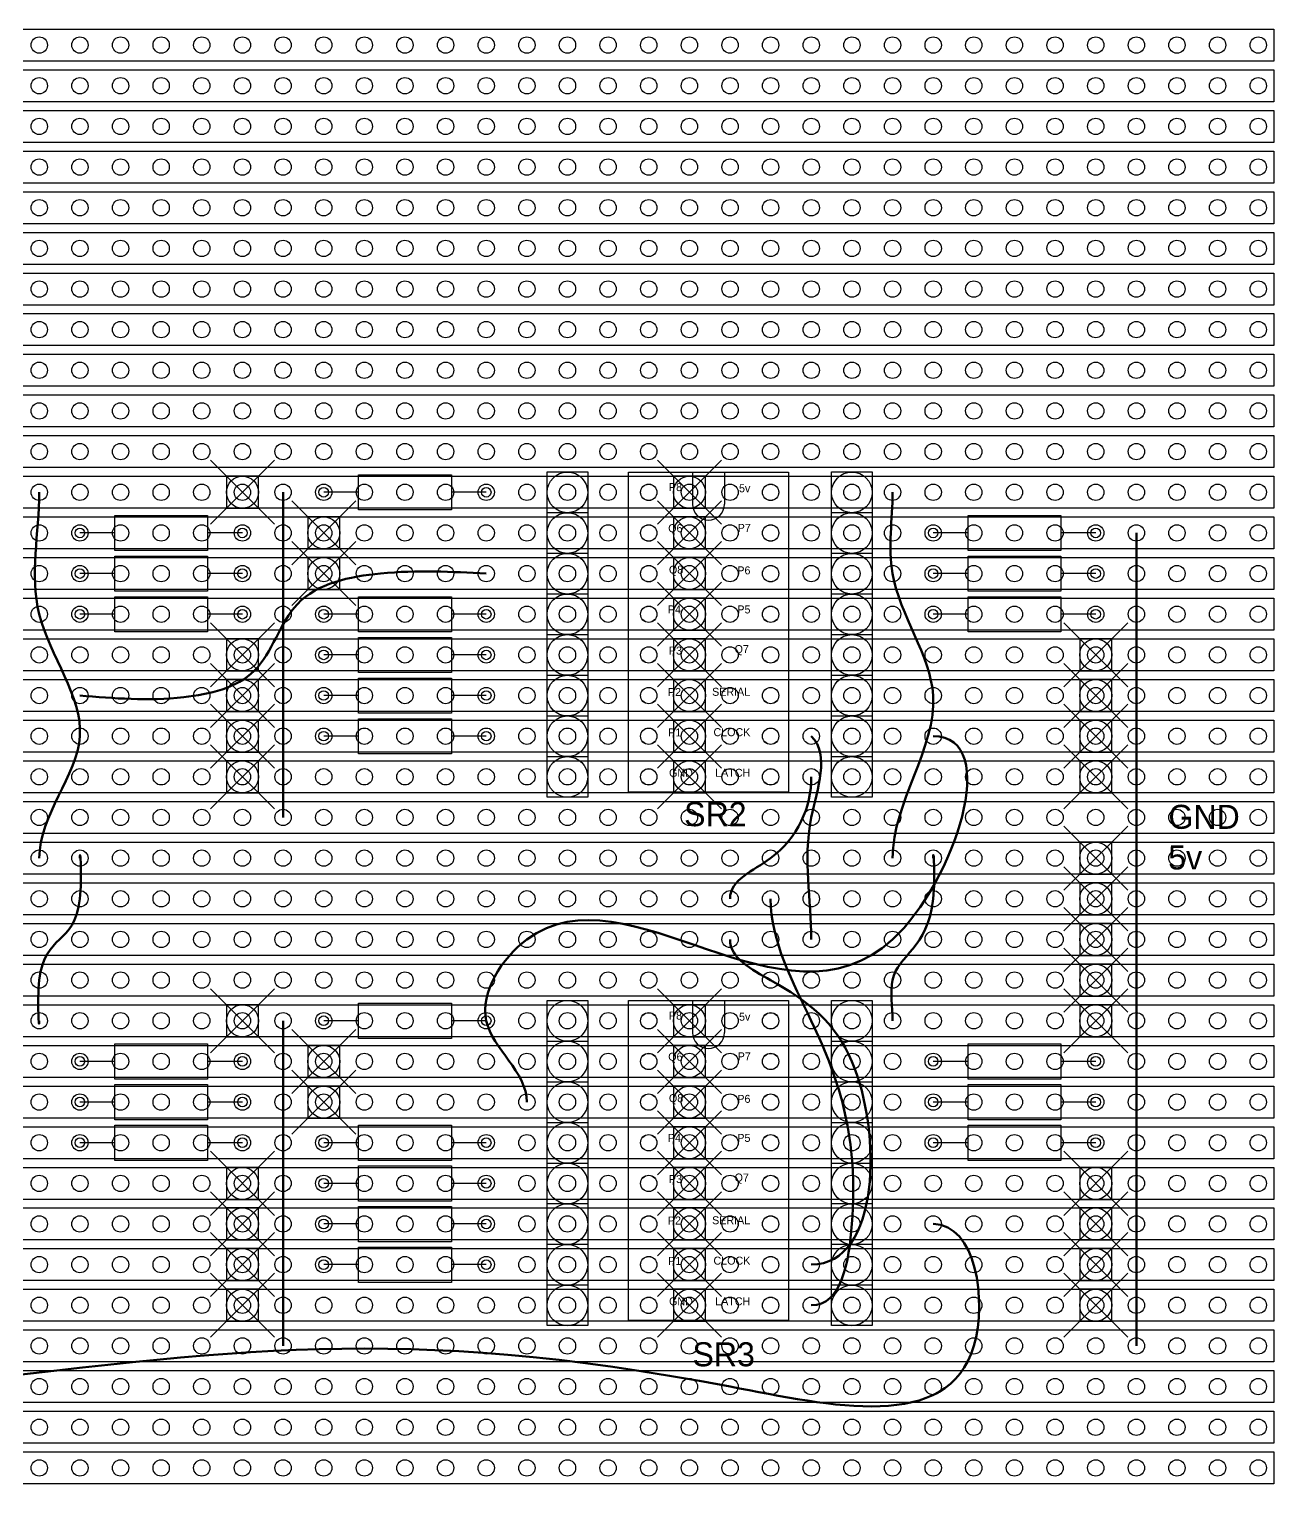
# Model space of a CAD drawing. Header units: millimetres. Extents: x -1 to 161, y -1 to 90.
# Drawn here: x 83.2 to 161, y -1 to 89.9 of the extents above; entities that cross this region are included whole.
import ezdxf
from ezdxf.enums import TextEntityAlignment as Align

# ---------------------------------------------------------------- set-up
doc = ezdxf.new("R2010")
doc.units = ezdxf.units.MM
doc.header["$PDMODE"] = 99
doc.header["$PDSIZE"] = 2
doc.layers.get('0').update_dxf_attribs({"color": 1, "true_color": 0xff0000})
for name, color, linetype, true_color in [('5v', 1, 'Continuous', 0xff0000), ('GND', 7, 'Continuous', 0x004c00), ('labels', 3, 'Continuous', 0x00ff00), ('shiftReg_clock', 2, 'Continuous', 0xffff00), ('shiftReg_latch', 6, 'Continuous', 0xff00ff), ('shiftReg_serial', 5, 'Continuous', 0x0000ff), ('track_breaks', 7, 'Continuous', 0xffffff)]:
    doc.layers.add(name, color=color, linetype=linetype, true_color=true_color)
doc.layers.add('board', color=7, linetype='Continuous', true_color=0xcc9966, transparency=0.2)
doc.styles.add('textstyle11', font='')
doc.styles.add('textstyle12', font='')
doc.styles.add('textstyle13', font='')
doc.styles.add('textstyle14', font='')
doc.styles.add('textstyle15', font='')
doc.styles.add('textstyle16', font='')
doc.styles.add('textstyle17', font='')
doc.styles.add('textstyle18', font='')
doc.styles.add('textstyle19', font='')
doc.styles.add('textstyle20', font='')
doc.styles.add('textstyle21', font='')
doc.styles.add('textstyle22', font='')
doc.styles.add('textstyle23', font='')
doc.styles.add('textstyle24', font='')
doc.styles.add('textstyle25', font='')
doc.styles.add('textstyle26', font='')
doc.styles.add('textstyle44', font='')
doc.styles.add('textstyle45', font='')
doc.styles.add('textstyle50', font='')
doc.styles.add('textstyle51', font='')
doc.styles.get('textstyle11').set_extended_font_data('FC-Monotxt')
doc.styles.get('textstyle12').set_extended_font_data('FC-Monotxt')
doc.styles.get('textstyle13').set_extended_font_data('FC-Monotxt')
doc.styles.get('textstyle14').set_extended_font_data('FC-Monotxt')
doc.styles.get('textstyle15').set_extended_font_data('FC-Monotxt')
doc.styles.get('textstyle16').set_extended_font_data('FC-Monotxt')
doc.styles.get('textstyle17').set_extended_font_data('FC-Monotxt')
doc.styles.get('textstyle18').set_extended_font_data('FC-Monotxt')
doc.styles.get('textstyle19').set_extended_font_data('FC-Monotxt')
doc.styles.get('textstyle20').set_extended_font_data('FC-Monotxt')
doc.styles.get('textstyle21').set_extended_font_data('FC-Monotxt')
doc.styles.get('textstyle22').set_extended_font_data('FC-Monotxt')
doc.styles.get('textstyle23').set_extended_font_data('FC-Monotxt')
doc.styles.get('textstyle24').set_extended_font_data('FC-Monotxt')
doc.styles.get('textstyle25').set_extended_font_data('FC-Monotxt')
doc.styles.get('textstyle26').set_extended_font_data('FC-Monotxt')
doc.styles.get('textstyle44').set_extended_font_data('FC-Monotxt')
doc.styles.get('textstyle45').set_extended_font_data('FC-Monotxt')
doc.styles.get('textstyle50').set_extended_font_data('FC-Monotxt')
doc.styles.get('textstyle51').set_extended_font_data('FC-Monotxt')

# ---------------------------------------------------------------- blocks, each defined once
blk = doc.blocks.new('Resistor_0.25W')
for p, q in [((2.18, 0), (0, 0)), ((10.16, 0), (7.98, 0))]:
    blk.add_line(p, q)
blk.add_lwpolyline([(2.18, -1.108), (2.18, 1.092), (7.98, 1.092), (7.98, -1.108)], close=True)
for centre in [(0, 0), (10.16, 0)]:
    blk.add_circle(centre, 0.3)
blk = doc.blocks.new('CD4021')
for p, q in [((2.73, 1.27), (2.73, -0.73)), ((4.73, 1.27), (4.73, -0.73))]:
    blk.add_line(p, q)
blk.add_lwpolyline([(-1.27, 1.27), (8.73, 1.27), (8.73, -18.73), (-1.27, -18.73)], close=True)
for centre in [(0, 0), (7.62, 0), (0, -2.54), (7.62, -2.54), (0, -5.08), (7.62, -5.08), (0, -7.62), (7.62, -7.62), (0, -10.16), (7.62, -10.16), (0, -12.7), (7.62, -12.7), (0, -15.24), (7.62, -15.24), (0, -17.78), (7.62, -17.78)]:
    blk.add_circle(centre, 0.51)
blk.add_arc((3.73, -0.73), 1, 180, 0)
for s, style, p in [('P8', 'textstyle18', (1.261, 0.079)), ('Q6', 'textstyle17', (1.217, -2.49)), ('Q8', 'textstyle16', (1.261, -5.081)), ('P4', 'textstyle15', (1.196, -7.564)), ('P3', 'textstyle14', (1.261, -10.133)), ('P2', 'textstyle13', (1.196, -12.725)), ('P1', 'textstyle12', (1.217, -15.25)), ('GND', 'textstyle11', (1.27, -17.773))]:
    blk.add_text(s, height=0.5, dxfattribs=dict(style=style)).set_placement(p)
for s, style, p in [('5v', 'textstyle19', (6.35, 0.007)), ('P7', 'textstyle20', (6.378, -2.468)), ('P6', 'textstyle21', (6.356, -5.125)), ('P5', 'textstyle22', (6.356, -7.564)), ('Q7', 'textstyle23', (6.26, -10.042)), ('SERIAL', 'textstyle24', (6.341, -12.71)), ('CLOCK', 'textstyle25', (6.35, -15.233)), ('LATCH', 'textstyle26', (6.35, -17.773))]:
    blk.add_text(s, height=0.5, dxfattribs=dict(style=style)).set_placement(p, align=Align.RIGHT)
blk = doc.blocks.new('Header_8')
for p, q in [((-1.27, 19.05), (1.27, 19.05)), ((-1.27, 16.51), (1.27, 16.51)), ((-1.27, 13.97), (1.27, 13.97)), ((-1.27, 11.43), (1.27, 11.43)), ((-1.27, 8.89), (1.27, 8.89)), ((-1.27, 6.35), (1.27, 6.35)), ((-1.27, 3.81), (1.27, 3.81)), ((-1.27, 1.27), (1.27, 1.27))]:
    blk.add_line(p, q)
blk.add_lwpolyline([(1.27, 19.05), (1.27, -1.27), (-1.27, -1.27), (-1.27, 19.05)])
for centre in [(-0.004, 17.773), (-0.004, 15.233), (-0.004, 12.693), (-0.004, 10.153), (-0.004, 7.613), (-0.004, 5.073), (-0.004, 2.533), (-0.004, -0.007)]:
    blk.add_circle(centre, 1.27)
blk = doc.blocks.new('veroboard')
at = {"layer": 'board'}
for points in [[(-1, 87.9), (-1, 89.9), (161, 89.9), (161, 87.9)], [(-1, 85.36), (-1, 87.36), (161, 87.36), (161, 85.36)], [(-1, 82.82), (-1, 84.82), (161, 84.82), (161, 82.82)], [(-1, 80.28), (-1, 82.28), (161, 82.28), (161, 80.28)], [(-1, 77.74), (-1, 79.74), (161, 79.74), (161, 77.74)], [(-1, 75.2), (-1, 77.2), (161, 77.2), (161, 75.2)], [(-1, 72.66), (-1, 74.66), (161, 74.66), (161, 72.66)], [(-1, 70.12), (-1, 72.12), (161, 72.12), (161, 70.12)], [(-1, 67.58), (-1, 69.58), (161, 69.58), (161, 67.58)], [(-1, 65.04), (-1, 67.04), (161, 67.04), (161, 65.04)], [(-1, 62.5), (-1, 64.5), (161, 64.5), (161, 62.5)], [(-1, 59.96), (-1, 61.96), (161, 61.96), (161, 59.96)], [(-1, 57.42), (-1, 59.42), (161, 59.42), (161, 57.42)], [(-1, 54.88), (-1, 56.88), (161, 56.88), (161, 54.88)], [(-1, 52.34), (-1, 54.34), (161, 54.34), (161, 52.34)], [(-1, 49.8), (-1, 51.8), (161, 51.8), (161, 49.8)], [(-1, 47.26), (-1, 49.26), (161, 49.26), (161, 47.26)], [(-1, 44.72), (-1, 46.72), (161, 46.72), (161, 44.72)], [(-1, 42.18), (-1, 44.18), (161, 44.18), (161, 42.18)], [(-1, 39.64), (-1, 41.64), (161, 41.64), (161, 39.64)], [(-1, 37.1), (-1, 39.1), (161, 39.1), (161, 37.1)], [(-1, 34.56), (-1, 36.56), (161, 36.56), (161, 34.56)], [(-1, 32.02), (-1, 34.02), (161, 34.02), (161, 32.02)], [(-1, 29.48), (-1, 31.48), (161, 31.48), (161, 29.48)], [(-1, 26.94), (-1, 28.94), (161, 28.94), (161, 26.94)], [(-1, 24.4), (-1, 26.4), (161, 26.4), (161, 24.4)], [(-1, 21.86), (-1, 23.86), (161, 23.86), (161, 21.86)], [(-1, 19.32), (-1, 21.32), (161, 21.32), (161, 19.32)], [(-1, 16.78), (-1, 18.78), (161, 18.78), (161, 16.78)], [(-1, 14.24), (-1, 16.24), (161, 16.24), (161, 14.24)], [(-1, 11.7), (-1, 13.7), (161, 13.7), (161, 11.7)], [(-1, 9.16), (-1, 11.16), (161, 11.16), (161, 9.16)], [(-1, 6.62), (-1, 8.62), (161, 8.62), (161, 6.62)], [(-1, 4.08), (-1, 6.08), (161, 6.08), (161, 4.08)], [(-1, 1.54), (-1, 3.54), (161, 3.54), (161, 1.54)], [(-1, -1), (-1, 1), (161, 1), (161, -1)]]:
    blk.add_lwpolyline(points, close=True, dxfattribs=at)
for centre in [(83.82, 88.9), (86.36, 88.9), (88.9, 88.9), (91.44, 88.9), (93.98, 88.9), (96.52, 88.9), (99.06, 88.9), (101.6, 88.9), (104.14, 88.9), (106.68, 88.9), (109.22, 88.9), (111.76, 88.9), (114.3, 88.9), (116.84, 88.9), (119.38, 88.9), (121.92, 88.9), (124.46, 88.9), (127, 88.9), (129.54, 88.9), (132.08, 88.9), (134.62, 88.9), (137.16, 88.9), (139.7, 88.9), (142.24, 88.9), (144.78, 88.9), (147.32, 88.9), (149.86, 88.9), (152.4, 88.9), (154.94, 88.9), (157.48, 88.9), (160.02, 88.9), (83.82, 86.36), (86.36, 86.36), (88.9, 86.36), (91.44, 86.36), (93.98, 86.36), (96.52, 86.36), (99.06, 86.36), (101.6, 86.36), (104.14, 86.36), (106.68, 86.36), (109.22, 86.36), (111.76, 86.36), (114.3, 86.36), (116.84, 86.36), (119.38, 86.36), (121.92, 86.36), (124.46, 86.36), (127, 86.36), (129.54, 86.36), (132.08, 86.36), (134.62, 86.36), (137.16, 86.36), (139.7, 86.36), (142.24, 86.36), (144.78, 86.36), (147.32, 86.36), (149.86, 86.36), (152.4, 86.36), (154.94, 86.36), (157.48, 86.36), (160.02, 86.36), (83.82, 83.82), (86.36, 83.82), (88.9, 83.82), (91.44, 83.82), (93.98, 83.82), (96.52, 83.82), (99.06, 83.82), (101.6, 83.82), (104.14, 83.82), (106.68, 83.82), (109.22, 83.82), (111.76, 83.82), (114.3, 83.82), (116.84, 83.82), (119.38, 83.82), (121.92, 83.82), (124.46, 83.82), (127, 83.82), (129.54, 83.82), (132.08, 83.82), (134.62, 83.82), (137.16, 83.82), (139.7, 83.82), (142.24, 83.82), (144.78, 83.82), (147.32, 83.82), (149.86, 83.82), (152.4, 83.82), (154.94, 83.82), (157.48, 83.82), (160.02, 83.82), (83.82, 81.28), (86.36, 81.28), (88.9, 81.28), (91.44, 81.28), (93.98, 81.28), (96.52, 81.28), (99.06, 81.28), (101.6, 81.28), (104.14, 81.28), (106.68, 81.28), (109.22, 81.28), (111.76, 81.28), (114.3, 81.28), (116.84, 81.28), (119.38, 81.28), (121.92, 81.28), (124.46, 81.28), (127, 81.28), (129.54, 81.28), (132.08, 81.28), (134.62, 81.28), (137.16, 81.28), (139.7, 81.28), (142.24, 81.28), (144.78, 81.28), (147.32, 81.28), (149.86, 81.28), (152.4, 81.28), (154.94, 81.28), (157.48, 81.28), (160.02, 81.28), (83.82, 78.74), (86.36, 78.74), (88.9, 78.74), (91.44, 78.74), (93.98, 78.74), (96.52, 78.74), (99.06, 78.74), (101.6, 78.74), (104.14, 78.74), (106.68, 78.74), (109.22, 78.74), (111.76, 78.74), (114.3, 78.74), (116.84, 78.74), (119.38, 78.74), (121.92, 78.74), (124.46, 78.74), (127, 78.74), (129.54, 78.74), (132.08, 78.74), (134.62, 78.74), (137.16, 78.74), (139.7, 78.74), (142.24, 78.74), (144.78, 78.74), (147.32, 78.74), (149.86, 78.74), (152.4, 78.74), (154.94, 78.74), (157.48, 78.74), (160.02, 78.74), (83.82, 76.2), (86.36, 76.2), (88.9, 76.2), (91.44, 76.2), (93.98, 76.2), (96.52, 76.2), (99.06, 76.2), (101.6, 76.2), (104.14, 76.2), (106.68, 76.2), (109.22, 76.2), (111.76, 76.2), (114.3, 76.2), (116.84, 76.2), (119.38, 76.2), (121.92, 76.2), (124.46, 76.2), (127, 76.2), (129.54, 76.2), (132.08, 76.2), (134.62, 76.2), (137.16, 76.2), (139.7, 76.2), (142.24, 76.2), (144.78, 76.2), (147.32, 76.2), (149.86, 76.2), (152.4, 76.2), (154.94, 76.2), (157.48, 76.2), (160.02, 76.2), (83.82, 73.66), (86.36, 73.66), (88.9, 73.66), (91.44, 73.66), (93.98, 73.66), (96.52, 73.66), (99.06, 73.66), (101.6, 73.66), (104.14, 73.66), (106.68, 73.66), (109.22, 73.66), (111.76, 73.66), (114.3, 73.66), (116.84, 73.66), (119.38, 73.66), (121.92, 73.66), (124.46, 73.66), (127, 73.66), (129.54, 73.66), (132.08, 73.66), (134.62, 73.66), (137.16, 73.66), (139.7, 73.66), (142.24, 73.66), (144.78, 73.66), (147.32, 73.66), (149.86, 73.66), (152.4, 73.66), (154.94, 73.66), (157.48, 73.66), (160.02, 73.66), (83.82, 71.12), (86.36, 71.12), (88.9, 71.12), (91.44, 71.12), (93.98, 71.12), (96.52, 71.12), (99.06, 71.12), (101.6, 71.12), (104.14, 71.12), (106.68, 71.12), (109.22, 71.12), (111.76, 71.12), (114.3, 71.12), (116.84, 71.12), (119.38, 71.12), (121.92, 71.12), (124.46, 71.12), (127, 71.12), (129.54, 71.12), (132.08, 71.12), (134.62, 71.12), (137.16, 71.12), (139.7, 71.12), (142.24, 71.12), (144.78, 71.12), (147.32, 71.12), (149.86, 71.12), (152.4, 71.12), (154.94, 71.12), (157.48, 71.12), (160.02, 71.12), (83.82, 68.58), (86.36, 68.58), (88.9, 68.58), (91.44, 68.58), (93.98, 68.58), (96.52, 68.58), (99.06, 68.58), (101.6, 68.58), (104.14, 68.58), (106.68, 68.58), (109.22, 68.58), (111.76, 68.58), (114.3, 68.58), (116.84, 68.58), (119.38, 68.58), (121.92, 68.58), (124.46, 68.58), (127, 68.58), (129.54, 68.58), (132.08, 68.58), (134.62, 68.58), (137.16, 68.58), (139.7, 68.58), (142.24, 68.58), (144.78, 68.58), (147.32, 68.58), (149.86, 68.58), (152.4, 68.58), (154.94, 68.58), (157.48, 68.58), (160.02, 68.58), (83.82, 66.04), (86.36, 66.04), (88.9, 66.04), (91.44, 66.04), (93.98, 66.04), (96.52, 66.04), (99.06, 66.04), (101.6, 66.04), (104.14, 66.04), (106.68, 66.04), (109.22, 66.04), (111.76, 66.04), (114.3, 66.04), (116.84, 66.04), (119.38, 66.04), (121.92, 66.04), (124.46, 66.04), (127, 66.04), (129.54, 66.04), (132.08, 66.04), (134.62, 66.04), (137.16, 66.04), (139.7, 66.04), (142.24, 66.04), (144.78, 66.04), (147.32, 66.04), (149.86, 66.04), (152.4, 66.04), (154.94, 66.04), (157.48, 66.04), (160.02, 66.04), (83.82, 63.5), (86.36, 63.5), (88.9, 63.5), (91.44, 63.5), (93.98, 63.5), (96.52, 63.5), (99.06, 63.5), (101.6, 63.5), (104.14, 63.5), (106.68, 63.5), (109.22, 63.5), (111.76, 63.5), (114.3, 63.5), (116.84, 63.5), (119.38, 63.5), (121.92, 63.5), (124.46, 63.5), (127, 63.5), (129.54, 63.5), (132.08, 63.5), (134.62, 63.5), (137.16, 63.5), (139.7, 63.5), (142.24, 63.5), (144.78, 63.5), (147.32, 63.5), (149.86, 63.5), (152.4, 63.5), (154.94, 63.5), (157.48, 63.5), (160.02, 63.5), (83.82, 60.96), (86.36, 60.96), (88.9, 60.96), (91.44, 60.96), (93.98, 60.96), (96.52, 60.96), (99.06, 60.96), (101.6, 60.96), (104.14, 60.96), (106.68, 60.96), (109.22, 60.96), (111.76, 60.96), (114.3, 60.96), (116.84, 60.96), (119.38, 60.96), (121.92, 60.96), (124.46, 60.96), (127, 60.96), (129.54, 60.96), (132.08, 60.96), (134.62, 60.96), (137.16, 60.96), (139.7, 60.96), (142.24, 60.96), (144.78, 60.96), (147.32, 60.96), (149.86, 60.96), (152.4, 60.96), (154.94, 60.96), (157.48, 60.96), (160.02, 60.96), (83.82, 58.42), (86.36, 58.42), (88.9, 58.42), (91.44, 58.42), (93.98, 58.42), (96.52, 58.42), (99.06, 58.42), (101.6, 58.42), (104.14, 58.42), (106.68, 58.42), (109.22, 58.42), (111.76, 58.42), (114.3, 58.42), (116.84, 58.42), (119.38, 58.42), (121.92, 58.42), (124.46, 58.42), (127, 58.42), (129.54, 58.42), (132.08, 58.42), (134.62, 58.42), (137.16, 58.42), (139.7, 58.42), (142.24, 58.42), (144.78, 58.42), (147.32, 58.42), (149.86, 58.42), (152.4, 58.42), (154.94, 58.42), (157.48, 58.42), (160.02, 58.42), (83.82, 55.88), (86.36, 55.88), (88.9, 55.88), (91.44, 55.88), (93.98, 55.88), (96.52, 55.88), (99.06, 55.88), (101.6, 55.88), (104.14, 55.88), (106.68, 55.88), (109.22, 55.88), (111.76, 55.88), (114.3, 55.88), (116.84, 55.88), (119.38, 55.88), (121.92, 55.88), (124.46, 55.88), (127, 55.88), (129.54, 55.88), (132.08, 55.88), (134.62, 55.88), (137.16, 55.88), (139.7, 55.88), (142.24, 55.88), (144.78, 55.88), (147.32, 55.88), (149.86, 55.88), (152.4, 55.88), (154.94, 55.88), (157.48, 55.88), (160.02, 55.88), (83.82, 53.34), (86.36, 53.34), (88.9, 53.34), (91.44, 53.34), (93.98, 53.34), (96.52, 53.34), (99.06, 53.34), (101.6, 53.34), (104.14, 53.34), (106.68, 53.34), (109.22, 53.34), (111.76, 53.34), (114.3, 53.34), (116.84, 53.34), (119.38, 53.34), (121.92, 53.34), (124.46, 53.34), (127, 53.34), (129.54, 53.34), (132.08, 53.34), (134.62, 53.34), (137.16, 53.34), (139.7, 53.34), (142.24, 53.34), (144.78, 53.34), (147.32, 53.34), (149.86, 53.34), (152.4, 53.34), (154.94, 53.34), (157.48, 53.34), (160.02, 53.34), (83.82, 50.8), (86.36, 50.8), (88.9, 50.8), (91.44, 50.8), (93.98, 50.8), (96.52, 50.8), (99.06, 50.8), (101.6, 50.8), (104.14, 50.8), (106.68, 50.8), (109.22, 50.8), (111.76, 50.8), (114.3, 50.8), (116.84, 50.8), (119.38, 50.8), (121.92, 50.8), (124.46, 50.8), (127, 50.8), (129.54, 50.8), (132.08, 50.8), (134.62, 50.8), (137.16, 50.8), (139.7, 50.8), (142.24, 50.8), (144.78, 50.8), (147.32, 50.8), (149.86, 50.8), (152.4, 50.8), (154.94, 50.8), (157.48, 50.8), (160.02, 50.8), (83.82, 48.26), (86.36, 48.26), (88.9, 48.26), (91.44, 48.26), (93.98, 48.26), (96.52, 48.26), (99.06, 48.26), (101.6, 48.26), (104.14, 48.26), (106.68, 48.26), (109.22, 48.26), (111.76, 48.26), (114.3, 48.26), (116.84, 48.26), (119.38, 48.26), (121.92, 48.26), (124.46, 48.26), (127, 48.26), (129.54, 48.26), (132.08, 48.26), (134.62, 48.26), (137.16, 48.26), (139.7, 48.26), (142.24, 48.26), (144.78, 48.26), (147.32, 48.26), (149.86, 48.26), (152.4, 48.26), (154.94, 48.26), (157.48, 48.26), (160.02, 48.26), (83.82, 45.72), (86.36, 45.72), (88.9, 45.72), (91.44, 45.72), (93.98, 45.72), (96.52, 45.72), (99.06, 45.72), (101.6, 45.72), (104.14, 45.72), (106.68, 45.72), (109.22, 45.72), (111.76, 45.72), (114.3, 45.72), (116.84, 45.72), (119.38, 45.72), (121.92, 45.72), (124.46, 45.72), (127, 45.72), (129.54, 45.72), (132.08, 45.72), (134.62, 45.72), (137.16, 45.72), (139.7, 45.72), (142.24, 45.72), (144.78, 45.72), (147.32, 45.72), (149.86, 45.72), (152.4, 45.72), (154.94, 45.72), (157.48, 45.72), (160.02, 45.72), (83.82, 43.18), (86.36, 43.18), (88.9, 43.18), (91.44, 43.18), (93.98, 43.18), (96.52, 43.18), (99.06, 43.18), (101.6, 43.18), (104.14, 43.18), (106.68, 43.18), (109.22, 43.18), (111.76, 43.18), (114.3, 43.18), (116.84, 43.18), (119.38, 43.18), (121.92, 43.18), (124.46, 43.18), (127, 43.18), (129.54, 43.18), (132.08, 43.18), (134.62, 43.18), (137.16, 43.18), (139.7, 43.18), (142.24, 43.18), (144.78, 43.18), (147.32, 43.18), (149.86, 43.18), (152.4, 43.18), (154.94, 43.18), (157.48, 43.18), (160.02, 43.18), (83.82, 40.64), (86.36, 40.64), (88.9, 40.64), (91.44, 40.64), (93.98, 40.64), (96.52, 40.64), (99.06, 40.64), (101.6, 40.64), (104.14, 40.64), (106.68, 40.64), (109.22, 40.64), (111.76, 40.64), (114.3, 40.64), (116.84, 40.64), (119.38, 40.64), (121.92, 40.64), (124.46, 40.64), (127, 40.64), (129.54, 40.64), (132.08, 40.64), (134.62, 40.64), (137.16, 40.64), (139.7, 40.64), (142.24, 40.64), (144.78, 40.64), (147.32, 40.64), (149.86, 40.64), (152.4, 40.64), (154.94, 40.64), (157.48, 40.64), (160.02, 40.64), (83.82, 38.1), (86.36, 38.1), (88.9, 38.1), (91.44, 38.1), (93.98, 38.1), (96.52, 38.1), (99.06, 38.1), (101.6, 38.1), (104.14, 38.1), (106.68, 38.1), (109.22, 38.1), (111.76, 38.1), (114.3, 38.1), (116.84, 38.1), (119.38, 38.1), (121.92, 38.1), (124.46, 38.1), (127, 38.1), (129.54, 38.1), (132.08, 38.1), (134.62, 38.1), (137.16, 38.1), (139.7, 38.1), (142.24, 38.1), (144.78, 38.1), (147.32, 38.1), (149.86, 38.1), (152.4, 38.1), (154.94, 38.1), (157.48, 38.1), (160.02, 38.1), (83.82, 35.56), (86.36, 35.56), (88.9, 35.56), (91.44, 35.56), (93.98, 35.56), (96.52, 35.56), (99.06, 35.56), (101.6, 35.56), (104.14, 35.56), (106.68, 35.56), (109.22, 35.56), (111.76, 35.56), (114.3, 35.56), (116.84, 35.56), (119.38, 35.56), (121.92, 35.56), (124.46, 35.56), (127, 35.56), (129.54, 35.56), (132.08, 35.56), (134.62, 35.56), (137.16, 35.56), (139.7, 35.56), (142.24, 35.56), (144.78, 35.56), (147.32, 35.56), (149.86, 35.56), (152.4, 35.56), (154.94, 35.56), (157.48, 35.56), (160.02, 35.56), (83.82, 33.02), (86.36, 33.02), (88.9, 33.02), (91.44, 33.02), (93.98, 33.02), (96.52, 33.02), (99.06, 33.02), (101.6, 33.02), (104.14, 33.02), (106.68, 33.02), (109.22, 33.02), (111.76, 33.02), (114.3, 33.02), (116.84, 33.02), (119.38, 33.02), (121.92, 33.02), (124.46, 33.02), (127, 33.02), (129.54, 33.02), (132.08, 33.02), (134.62, 33.02), (137.16, 33.02), (139.7, 33.02), (142.24, 33.02), (144.78, 33.02), (147.32, 33.02), (149.86, 33.02), (152.4, 33.02), (154.94, 33.02), (157.48, 33.02), (160.02, 33.02), (83.82, 30.48), (86.36, 30.48), (88.9, 30.48), (91.44, 30.48), (93.98, 30.48), (96.52, 30.48), (99.06, 30.48), (101.6, 30.48), (104.14, 30.48), (106.68, 30.48), (109.22, 30.48), (111.76, 30.48), (114.3, 30.48), (116.84, 30.48), (119.38, 30.48), (121.92, 30.48), (124.46, 30.48), (127, 30.48), (129.54, 30.48), (132.08, 30.48), (134.62, 30.48), (137.16, 30.48), (139.7, 30.48), (142.24, 30.48), (144.78, 30.48), (147.32, 30.48), (149.86, 30.48), (152.4, 30.48), (154.94, 30.48), (157.48, 30.48), (160.02, 30.48), (83.82, 27.94), (86.36, 27.94), (88.9, 27.94), (91.44, 27.94), (93.98, 27.94), (96.52, 27.94), (99.06, 27.94), (101.6, 27.94), (104.14, 27.94), (106.68, 27.94), (109.22, 27.94), (111.76, 27.94), (114.3, 27.94), (116.84, 27.94), (119.38, 27.94), (121.92, 27.94), (124.46, 27.94), (127, 27.94), (129.54, 27.94), (132.08, 27.94), (134.62, 27.94), (137.16, 27.94), (139.7, 27.94), (142.24, 27.94), (144.78, 27.94), (147.32, 27.94), (149.86, 27.94), (152.4, 27.94), (154.94, 27.94), (157.48, 27.94), (160.02, 27.94), (83.82, 25.4), (86.36, 25.4), (88.9, 25.4), (91.44, 25.4), (93.98, 25.4), (96.52, 25.4), (99.06, 25.4), (101.6, 25.4), (104.14, 25.4), (106.68, 25.4), (109.22, 25.4), (111.76, 25.4), (114.3, 25.4), (116.84, 25.4), (119.38, 25.4), (121.92, 25.4), (124.46, 25.4), (127, 25.4), (129.54, 25.4), (132.08, 25.4), (134.62, 25.4), (137.16, 25.4), (139.7, 25.4), (142.24, 25.4), (144.78, 25.4), (147.32, 25.4), (149.86, 25.4), (152.4, 25.4), (154.94, 25.4), (157.48, 25.4), (160.02, 25.4), (83.82, 22.86), (86.36, 22.86), (88.9, 22.86), (91.44, 22.86), (93.98, 22.86), (96.52, 22.86), (99.06, 22.86), (101.6, 22.86), (104.14, 22.86), (106.68, 22.86), (109.22, 22.86), (111.76, 22.86), (114.3, 22.86), (116.84, 22.86), (119.38, 22.86), (121.92, 22.86), (124.46, 22.86), (127, 22.86), (129.54, 22.86), (132.08, 22.86), (134.62, 22.86), (137.16, 22.86), (139.7, 22.86), (142.24, 22.86), (144.78, 22.86), (147.32, 22.86), (149.86, 22.86), (152.4, 22.86), (154.94, 22.86), (157.48, 22.86), (160.02, 22.86), (83.82, 20.32), (86.36, 20.32), (88.9, 20.32), (91.44, 20.32), (93.98, 20.32), (96.52, 20.32), (99.06, 20.32), (101.6, 20.32), (104.14, 20.32), (106.68, 20.32), (109.22, 20.32), (111.76, 20.32), (114.3, 20.32), (116.84, 20.32), (119.38, 20.32), (121.92, 20.32), (124.46, 20.32), (127, 20.32), (129.54, 20.32), (132.08, 20.32), (134.62, 20.32), (137.16, 20.32), (139.7, 20.32), (142.24, 20.32), (144.78, 20.32), (147.32, 20.32), (149.86, 20.32), (152.4, 20.32), (154.94, 20.32), (157.48, 20.32), (160.02, 20.32), (83.82, 17.78), (86.36, 17.78), (88.9, 17.78), (91.44, 17.78), (93.98, 17.78), (96.52, 17.78), (99.06, 17.78), (101.6, 17.78), (104.14, 17.78), (106.68, 17.78), (109.22, 17.78), (111.76, 17.78), (114.3, 17.78), (116.84, 17.78), (119.38, 17.78), (121.92, 17.78), (124.46, 17.78), (127, 17.78), (129.54, 17.78), (132.08, 17.78), (134.62, 17.78), (137.16, 17.78), (139.7, 17.78), (142.24, 17.78), (144.78, 17.78), (147.32, 17.78), (149.86, 17.78), (152.4, 17.78), (154.94, 17.78), (157.48, 17.78), (160.02, 17.78), (83.82, 15.24), (86.36, 15.24), (88.9, 15.24), (91.44, 15.24), (93.98, 15.24), (96.52, 15.24), (99.06, 15.24), (101.6, 15.24), (104.14, 15.24), (106.68, 15.24), (109.22, 15.24), (111.76, 15.24), (114.3, 15.24), (116.84, 15.24), (119.38, 15.24), (121.92, 15.24), (124.46, 15.24), (127, 15.24), (129.54, 15.24), (132.08, 15.24), (134.62, 15.24), (137.16, 15.24), (139.7, 15.24), (142.24, 15.24), (144.78, 15.24), (147.32, 15.24), (149.86, 15.24), (152.4, 15.24), (154.94, 15.24), (157.48, 15.24), (160.02, 15.24), (83.82, 12.7), (86.36, 12.7), (88.9, 12.7), (91.44, 12.7), (93.98, 12.7), (96.52, 12.7), (99.06, 12.7), (101.6, 12.7), (104.14, 12.7), (106.68, 12.7), (109.22, 12.7), (111.76, 12.7), (114.3, 12.7), (116.84, 12.7), (119.38, 12.7), (121.92, 12.7), (124.46, 12.7), (127, 12.7), (129.54, 12.7), (132.08, 12.7), (134.62, 12.7), (137.16, 12.7), (139.7, 12.7), (142.24, 12.7), (144.78, 12.7), (147.32, 12.7), (149.86, 12.7), (152.4, 12.7), (154.94, 12.7), (157.48, 12.7), (160.02, 12.7), (83.82, 10.16), (86.36, 10.16), (88.9, 10.16), (91.44, 10.16), (93.98, 10.16), (96.52, 10.16), (99.06, 10.16), (101.6, 10.16), (104.14, 10.16), (106.68, 10.16), (109.22, 10.16), (111.76, 10.16), (114.3, 10.16), (116.84, 10.16), (119.38, 10.16), (121.92, 10.16), (124.46, 10.16), (127, 10.16), (129.54, 10.16), (132.08, 10.16), (134.62, 10.16), (137.16, 10.16), (139.7, 10.16), (142.24, 10.16), (144.78, 10.16), (147.32, 10.16), (149.86, 10.16), (152.4, 10.16), (154.94, 10.16), (157.48, 10.16), (160.02, 10.16), (83.82, 7.62), (86.36, 7.62), (88.9, 7.62), (91.44, 7.62), (93.98, 7.62), (96.52, 7.62), (99.06, 7.62), (101.6, 7.62), (104.14, 7.62), (106.68, 7.62), (109.22, 7.62), (111.76, 7.62), (114.3, 7.62), (116.84, 7.62), (119.38, 7.62), (121.92, 7.62), (124.46, 7.62), (127, 7.62), (129.54, 7.62), (132.08, 7.62), (134.62, 7.62), (137.16, 7.62), (139.7, 7.62), (142.24, 7.62), (144.78, 7.62), (147.32, 7.62), (149.86, 7.62), (152.4, 7.62), (154.94, 7.62), (157.48, 7.62), (160.02, 7.62), (83.82, 5.08), (86.36, 5.08), (88.9, 5.08), (91.44, 5.08), (93.98, 5.08), (96.52, 5.08), (99.06, 5.08), (101.6, 5.08), (104.14, 5.08), (106.68, 5.08), (109.22, 5.08), (111.76, 5.08), (114.3, 5.08), (116.84, 5.08), (119.38, 5.08), (121.92, 5.08), (124.46, 5.08), (127, 5.08), (129.54, 5.08), (132.08, 5.08), (134.62, 5.08), (137.16, 5.08), (139.7, 5.08), (142.24, 5.08), (144.78, 5.08), (147.32, 5.08), (149.86, 5.08), (152.4, 5.08), (154.94, 5.08), (157.48, 5.08), (160.02, 5.08), (83.82, 2.54), (86.36, 2.54), (88.9, 2.54), (91.44, 2.54), (93.98, 2.54), (96.52, 2.54), (99.06, 2.54), (101.6, 2.54), (104.14, 2.54), (106.68, 2.54), (109.22, 2.54), (111.76, 2.54), (114.3, 2.54), (116.84, 2.54), (119.38, 2.54), (121.92, 2.54), (124.46, 2.54), (127, 2.54), (129.54, 2.54), (132.08, 2.54), (134.62, 2.54), (137.16, 2.54), (139.7, 2.54), (142.24, 2.54), (144.78, 2.54), (147.32, 2.54), (149.86, 2.54), (152.4, 2.54), (154.94, 2.54), (157.48, 2.54), (160.02, 2.54), (83.82, 0), (86.36, 0), (88.9, 0), (91.44, 0), (93.98, 0), (96.52, 0), (99.06, 0), (101.6, 0), (104.14, 0), (106.68, 0), (109.22, 0), (111.76, 0), (114.3, 0), (116.84, 0), (119.38, 0), (121.92, 0), (124.46, 0), (127, 0), (129.54, 0), (132.08, 0), (134.62, 0), (137.16, 0), (139.7, 0), (142.24, 0), (144.78, 0), (147.32, 0), (149.86, 0), (152.4, 0), (154.94, 0), (157.48, 0), (160.02, 0)]:
    blk.add_circle(centre, 0.51, dxfattribs=at)

msp = doc.modelspace()

# ---------------------------------------------------------------- linework, layer by layer
at = {"layer": '5v', "lineweight": 50, "start_tangent": (0, 1)}
for points, end_tangent in [([(83.82, 38.1), (86.36, 45.72), (83.82, 53.34), (83.82, 60.96)], (0, 1)), ([(137.16, 38.1), (139.7, 48.26), (137.16, 55.88), (137.16, 60.96)], (0, 1)), ([(86.36, 38.1), (86.36, 35.56), (83.82, 30.48), (83.82, 27.94)], (0, 1)), ([(139.7, 38.1), (139.7, 35.56), (137.16, 30.48), (137.16, 27.94)], (0, -1))]:
    msp.add_spline(points, degree=3, dxfattribs=dict(at, end_tangent=end_tangent))
at = {"layer": 'GND', "lineweight": 50}
for points in [[(99.06, 40.64), (99.06, 60.96)], [(152.4, 7.62), (152.4, 58.42)], [(99.06, 7.62), (99.06, 27.94)]]:
    msp.add_lwpolyline(points, dxfattribs=at)
at = {"layer": 'shiftReg_clock', "lineweight": 50}
for points, start_tangent, end_tangent in [([(132.08, 45.72), (132.08, 40.64), (132.08, 33.02)], (0.707107, -0.707107), (0, -1)), ([(127, 33.02), (129.54, 30.48), (134.62, 25.4), (132.08, 12.7)], (0, -1), (-1, 0))]:
    msp.add_spline(points, degree=3, dxfattribs=dict(at, start_tangent=start_tangent, end_tangent=end_tangent))
at = {"layer": 'shiftReg_latch', "lineweight": 50, "start_tangent": (0, -1)}
for points, end_tangent in [([(132.08, 43.18), (129.54, 38.1), (127, 35.56)], (0, -1)), ([(129.54, 35.56), (132.08, 27.94), (134.62, 15.24), (132.08, 10.16)], (-1, 0))]:
    msp.add_spline(points, degree=3, dxfattribs=dict(at, end_tangent=end_tangent))
at = {"layer": 'shiftReg_serial', "lineweight": 50, "start_tangent": (-1, 0)}
msp.add_spline([(111.76, 55.88), (105.161, 55.887), (99.961, 53.976), (97.25, 49.798), (92.85, 48.154), (86.36, 48.26)], degree=3, dxfattribs=at)
at = {"layer": 'shiftReg_serial', "lineweight": 50}
for points, start_tangent, end_tangent in [([(139.7, 45.72), (137.16, 33.02), (114.3, 33.02), (111.76, 27.94), (114.3, 22.86)], (1, 0), (0, -1)), ([(60.96, 22.86), (55.88, 10.16), (76.2, 5.08), (127, 5.08), (142.24, 7.62), (139.7, 15.24)], (-1, 0), (-1, 0))]:
    msp.add_spline(points, degree=3, dxfattribs=dict(at, start_tangent=start_tangent, end_tangent=end_tangent))
at = {"layer": 'track_breaks'}
for p in [(96.52, 60.96), (124.46, 60.96), (101.6, 58.42), (124.46, 58.42), (101.6, 55.88), (124.46, 55.88), (124.46, 53.34), (96.52, 50.8), (124.46, 50.8), (149.86, 50.8), (96.52, 48.26), (124.46, 48.26), (149.86, 48.26), (96.52, 45.72), (124.46, 45.72), (149.86, 45.72), (96.52, 43.18), (124.46, 43.18), (149.86, 43.18), (149.86, 38.1), (149.86, 35.56), (149.86, 33.02), (149.86, 30.48), (96.52, 27.94), (124.46, 27.94), (149.86, 27.94), (101.6, 25.4), (124.46, 25.4), (101.6, 22.86), (124.46, 22.86), (124.46, 20.32), (96.52, 17.78), (124.46, 17.78), (149.86, 17.78), (96.52, 15.24), (124.46, 15.24), (149.86, 15.24), (96.52, 12.7), (124.46, 12.7), (149.86, 12.7), (96.52, 10.16), (124.46, 10.16), (149.86, 10.16)]:
    msp.add_point(p, dxfattribs=at)

# ---------------------------------------------------------------- block references
for name, p in [('Resistor_0.25W', (101.6, 60.96)), ('Header_8', (116.84, 43.18)), ('CD4021', (121.92, 60.953)), ('Header_8', (134.62, 43.18)), ('Resistor_0.25W', (86.36, 58.42)), ('Resistor_0.25W', (139.7, 58.42)), ('Resistor_0.25W', (86.36, 55.88)), ('Resistor_0.25W', (139.7, 55.88)), ('Resistor_0.25W', (86.36, 53.34)), ('Resistor_0.25W', (101.6, 53.34)), ('Resistor_0.25W', (139.7, 53.34)), ('Resistor_0.25W', (101.6, 50.8)), ('Resistor_0.25W', (101.6, 48.26)), ('Resistor_0.25W', (101.6, 45.72)), ('Header_8', (116.84, 10.16)), ('CD4021', (121.92, 27.933)), ('Header_8', (134.62, 10.16)), ('Resistor_0.25W', (101.6, 27.94)), ('Resistor_0.25W', (86.36, 25.4)), ('Resistor_0.25W', (139.7, 25.4)), ('Resistor_0.25W', (86.36, 22.86)), ('Resistor_0.25W', (139.7, 22.86)), ('Resistor_0.25W', (86.36, 20.32)), ('Resistor_0.25W', (101.6, 20.32)), ('Resistor_0.25W', (139.7, 20.32)), ('Resistor_0.25W', (101.6, 17.78)), ('Resistor_0.25W', (101.6, 15.24)), ('Resistor_0.25W', (101.6, 12.7))]:
    msp.add_blockref(name, p)
at = {"layer": 'board'}
msp.add_blockref('veroboard', (0, 0), dxfattribs=at)

# ---------------------------------------------------------------- texts
at = {"layer": 'labels'}
for s, style, p in [('SR2', 'textstyle44', (124.132, 40.095)), ('GND', 'textstyle50', (154.406, 39.93)), ('5v', 'textstyle51', (154.394, 37.392)), ('SR3', 'textstyle45', (124.651, 6.349))]:
    msp.add_text(s, height=1.5, dxfattribs=dict(at, style=style)).set_placement(p)

doc.saveas('drawing.dxf')
